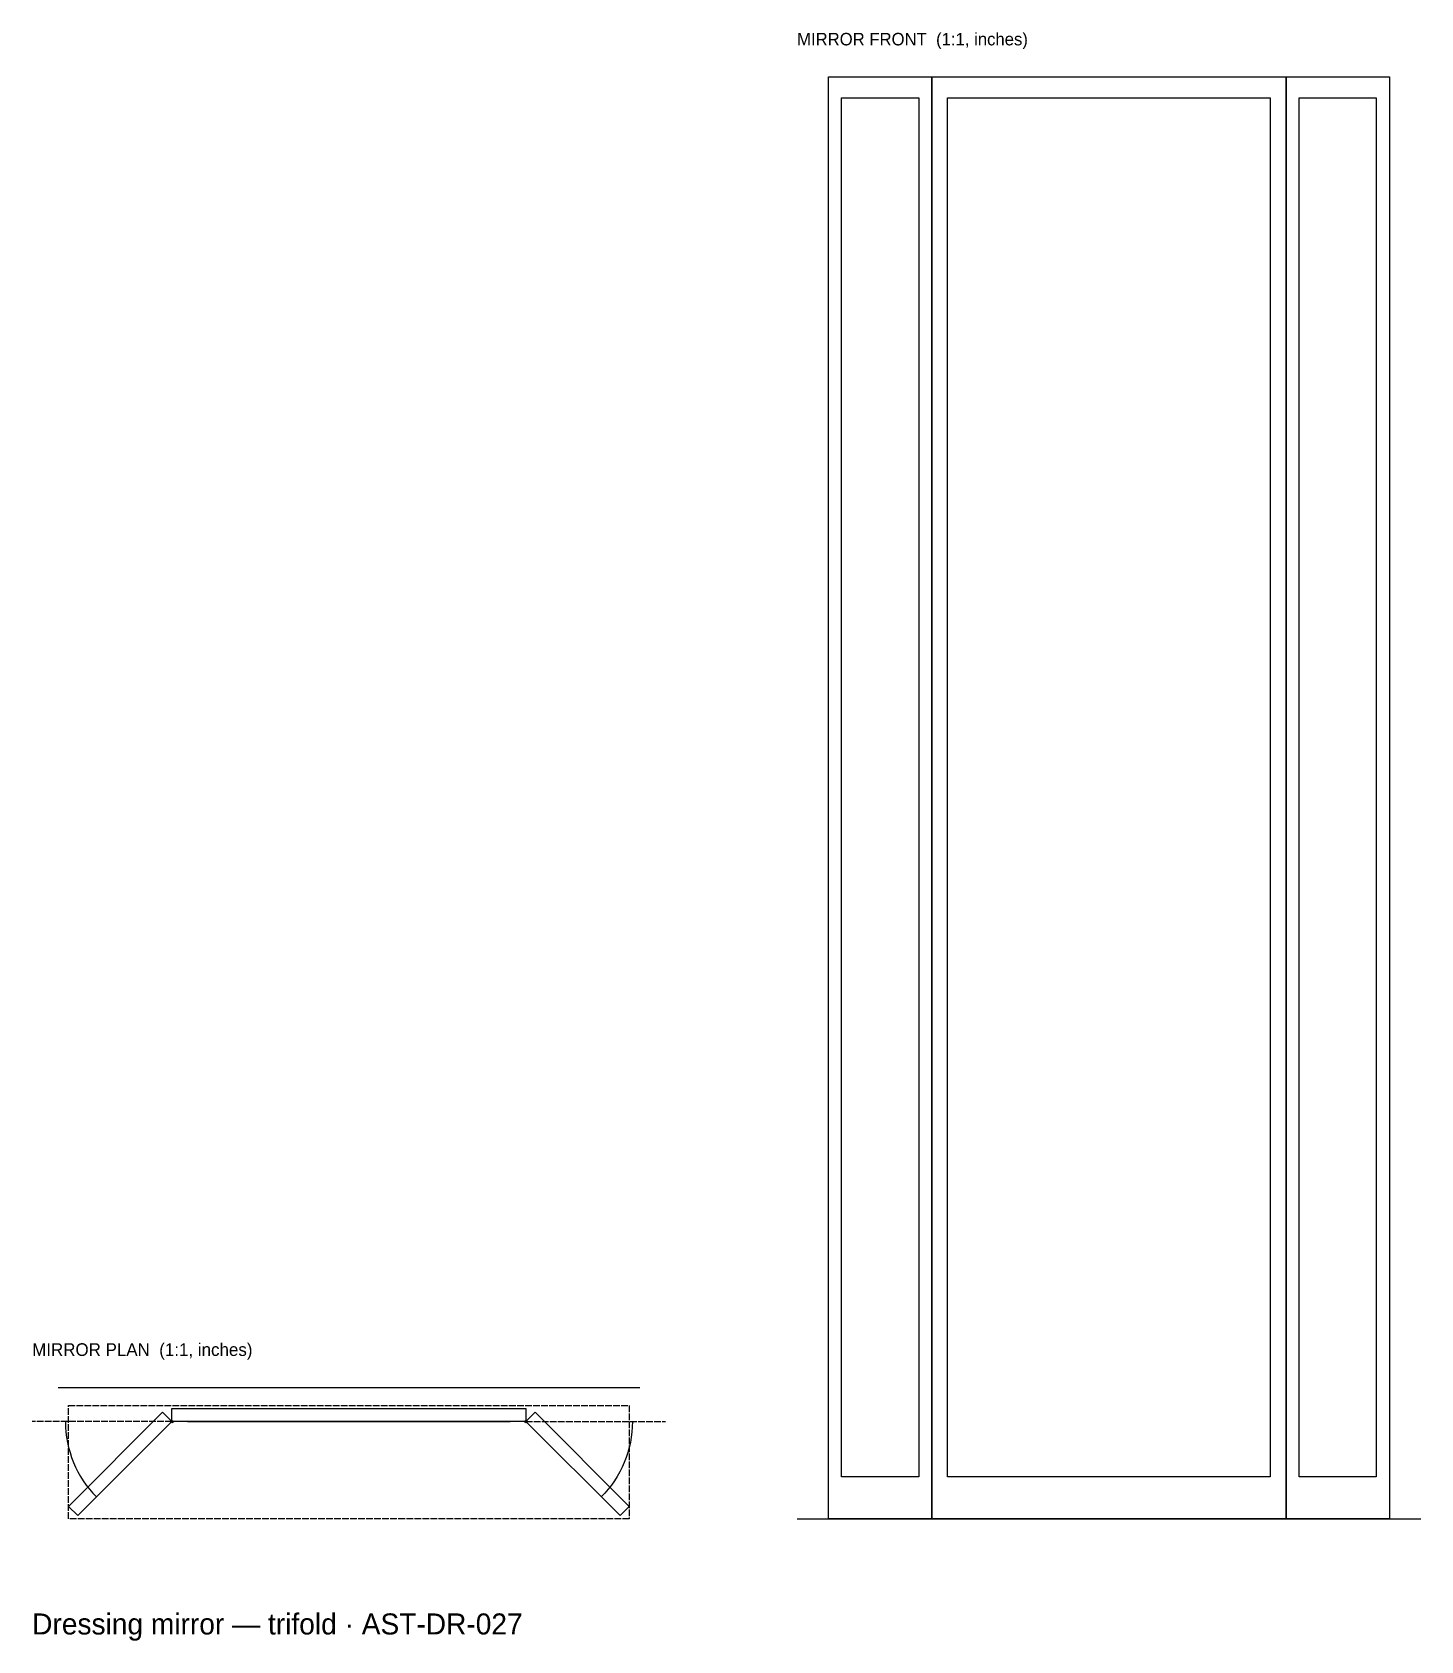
# Model space of a CAD drawing. Header units: inches. Extents: x 0 to 104, y -9 to 111.
import ezdxf

# ---------------------------------------------------------------- set-up
doc = ezdxf.new("R2010")
doc.units = ezdxf.units.IN
doc.header["$MEASUREMENT"] = 0
doc.linetypes.add('DASHED', pattern=[0.6, 0.5, -0.1])
doc.layers.add('Mirror front', color=7, linetype='Continuous')
doc.layers.add('Mirror plan', color=7, linetype='Continuous')

msp = doc.modelspace()

# ---------------------------------------------------------------- linework, layer by layer
at = {"layer": 'Mirror front'}
msp.add_line((57.3, 0), (104.03, 0), dxfattribs=at)
for points in [[(59.65, 107.99), (67.39, 107.99), (67.39, 0), (59.65, 0), (59.65, 107.99)], [(67.39, 107.99), (93.93, 107.99), (93.93, 0), (67.39, 0), (67.39, 107.99)], [(93.93, 107.99), (101.67, 107.99), (101.67, 0), (93.93, 0), (93.93, 107.99)], [(60.64, 106.42), (66.41, 106.42), (66.41, 3.15), (60.64, 3.15), (60.64, 106.42)], [(68.57, 106.42), (92.75, 106.42), (92.75, 3.15), (68.57, 3.15), (68.57, 106.42)], [(94.91, 106.42), (100.68, 106.42), (100.68, 3.15), (94.91, 3.15), (94.91, 106.42)]]:
    msp.add_lwpolyline(points, dxfattribs=at)
at = {"layer": 'Mirror plan'}
for p, q in [((1.94, 9.84), (45.52, 9.84)), ((11.64, 7.28), (35.81, 7.28))]:
    msp.add_line(p, q, dxfattribs=at)
at = {"layer": 'Mirror plan', "linetype": 'DASHED'}
for p, q in [((10.46, 7.28), (0, 7.28)), ((36.99, 7.28), (47.45, 7.28))]:
    msp.add_line(p, q, dxfattribs=at)
msp.add_lwpolyline([(2.72, 8.5), (44.73, 8.5), (44.73, 0), (2.72, 0), (2.72, 8.5)], dxfattribs=at)
at = {"layer": 'Mirror plan'}
for points in [[(10.46, 7.28), (3.42, 0.24), (2.72, 0.93), (9.76, 7.98), (10.46, 7.28)], [(10.46, 8.26), (36.99, 8.26), (36.99, 7.28), (10.46, 7.28), (10.46, 8.26)], [(36.99, 7.28), (44.04, 0.24), (44.73, 0.93), (37.69, 7.98), (36.99, 7.28)]]:
    msp.add_lwpolyline(points, dxfattribs=at)
for centre in [(10.46, 7.28), (36.99, 7.28)]:
    msp.add_circle(centre, 0.0945, dxfattribs=at)
for points in [[(2.49, 7.28), (2.49, 6.23), (2.7, 5.2), (3.1, 4.23), (3.5, 3.26), (4.08, 2.38), (4.82, 1.64)], [(44.96, 7.28), (44.96, 6.23), (44.76, 5.2), (44.36, 4.23), (43.96, 3.26), (43.37, 2.38), (42.63, 1.64)]]:
    msp.add_open_spline(points, degree=3, knots=[0, 0, 0, 0, 1, 1, 1, 2, 2, 2, 2], dxfattribs=at)

# ---------------------------------------------------------------- texts
at = {"layer": 'LABELS'}
for s, height, p in [('MIRROR FRONT  (1:1, inches)', 0.9346, (57.3, 110.35)), ('MIRROR PLAN  (1:1, inches)', 0.9491, (0, 12.2)), ('Dressing mirror — trifold · AST-DR-027', 1.5748, (0, -8.66))]:
    msp.add_text(s, height=height, dxfattribs=at).set_placement(p)

doc.saveas('drawing.dxf')
